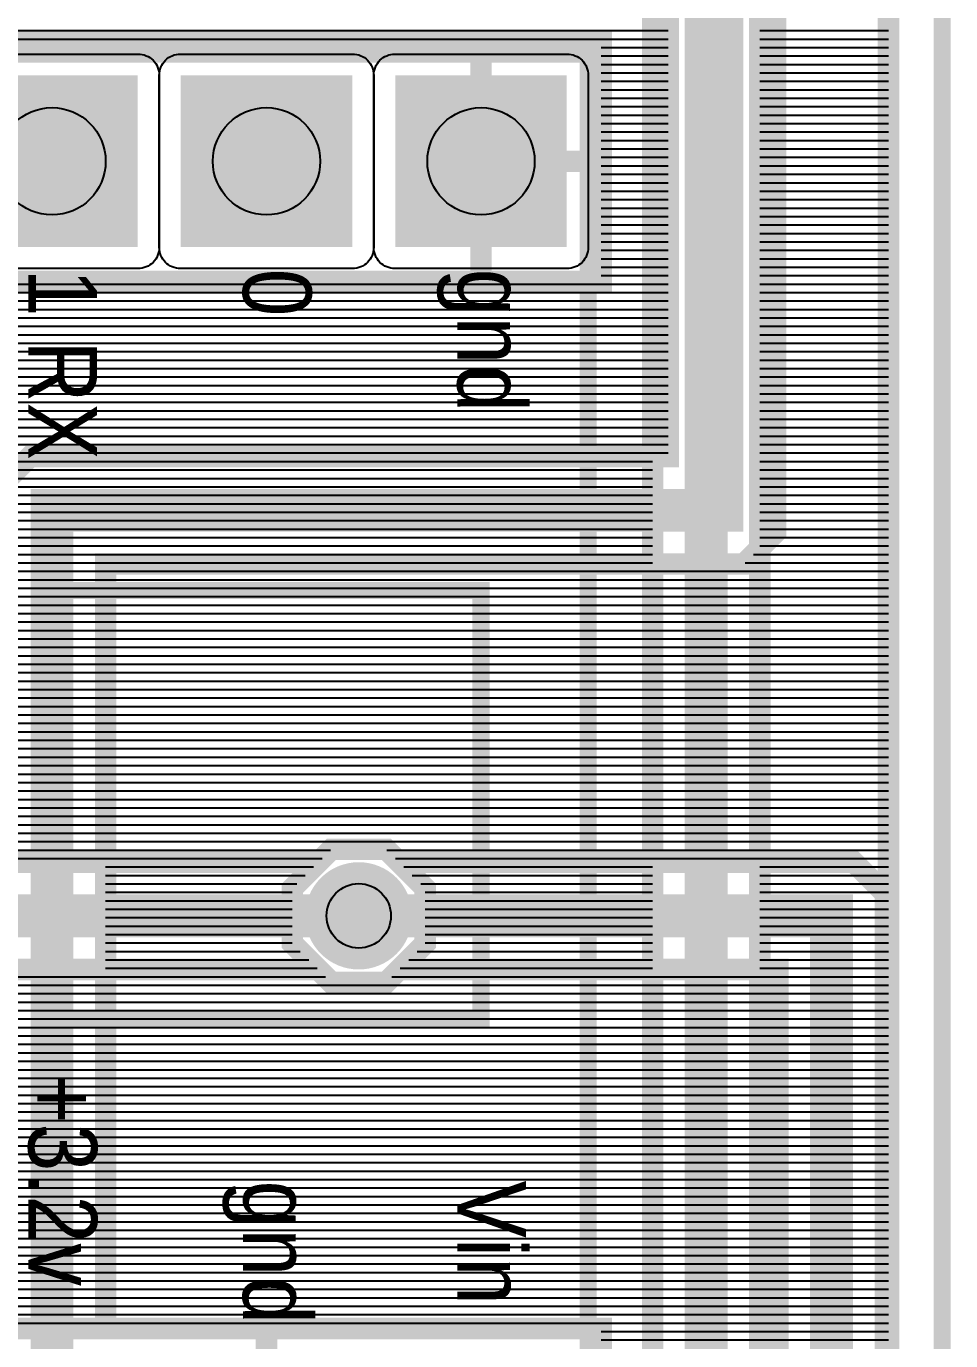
# Model space of a CAD drawing. Header units: inches. Extents: x -1.68 to 1.68, y -1.15 to 1.15.
# Drawn here: x 1.25 to 1.681, y -0.351 to 0.261 of the extents above; entities that cross this region are included whole.
import ezdxf

# ---------------------------------------------------------------- set-up
doc = ezdxf.new("R2010")
doc.units = ezdxf.units.IN
doc.layers.get('0').update_dxf_attribs({"linetype": 'CONTINUOUS'})

# ---------------------------------------------------------------- blocks, each defined once
blk = doc.blocks.new('EPAD')
at = {"const_width": 0.5}
blk.add_lwpolyline([(-0.25, 0, 1), (0.25, 0, 1)], format="xyb", close=True, dxfattribs=at)
blk = doc.blocks.new('RPAD')
blk.add_trace([(-0.5, -0.5), (-0.5, 0.5), (0.5, -0.5), (0.5, 0.5)])

msp = doc.modelspace()

# ---------------------------------------------------------------- linework, layer by layer
for points, const_width in [([(-1.6775, -1.1475), (1.6775, -1.1475), (1.6775, 1.1475), (-1.6775, 1.1475), (-1.6775, -1.1475)], 0.008), ([(-1.6775, -1.1475), (1.6775, -1.1475), (1.6775, 1.1475), (-1.6775, 1.1475), (-1.6775, -1.1475)], 0.008), ([(-1.6775, -1.1475), (1.6775, -1.1475), (1.6775, 1.1475), (-1.6775, 1.1475), (-1.6775, -1.1475)], 0.008), ([(1.4765, 1.085193), (1.4765, 1.009807), (1.529807, 0.9565), (1.605193, 0.9565), (1.6525, 1.003807), (1.6525, -0.968807), (1.610193, -0.9265), (1.534807, -0.9265), (1.4815, -0.979807), (1.4815, -1.055193), (1.534807, -1.1085), (1.610193, -1.1085), (1.6525, -1.066193), (1.6525, -1.1225), (-1.518807, -1.1225)], 0.01), ([(1.4765, 1.085193), (1.4765, 1.009807), (1.529807, 0.9565), (1.605193, 0.9565), (1.6525, 1.003807), (1.6525, -0.968807), (1.610193, -0.9265), (1.534807, -0.9265), (1.4815, -0.979807), (1.4815, -1.055193), (1.534807, -1.1085), (1.610193, -1.1085), (1.6525, -1.066193), (1.6525, -1.1225), (-1.518807, -1.1225)], 0.01), ([(0.1175, -0.147145), (0.2875, -0.317145), (0.2875, -0.345516), (1.2375, -0.345516), (1.237501, 0.046162), (1.252145, 0.060807), (1.549784, 0.060807), (1.549784, 0.676162), (1.2826, 0.676162), (1.2766, 0.670162), (1.250919, 0.670162), (1.23276, 0.688321), (1.23276, 0.714002), (1.250919, 0.732161), (1.2766, 0.732161), (1.2826, 0.726161)], 0.01), ([(1.2625, -0.401516), (1.2625, 0.035807), (1.574783, 0.035807), (1.574783, 0.701161), (1.26376, 0.701161)], 0.02), ([(1.599783, 0.711516), (1.599783, 0.025452), (1.585138, 0.010807), (1.287499, 0.010807), (1.2875, -0.345516), (1.5185, -0.345516), (1.5185, -0.457515)], 0.01), ([(1.0875, 0.569863), (1.0875, 0.254484), (1.5185, 0.254484), (1.5185, 0.142485), (0.9875, 0.142485), (0.9875, 0.041341), (0.9985, 0.030341), (0.9985, 0.004659), (0.980341, -0.0135), (0.954659, -0.0135), (0.9365, 0.004659), (0.9365, 0.030341), (0.9375, 0.031341), (0.9375, 0.142485), (0.8875, 0.142485), (0.8875, -0.134329), (0.8935, -0.140329), (0.8935, -0.16601), (0.875341, -0.184169), (0.849659, -0.184169), (0.8315, -0.16601)], 0.01), ([(0.7875, 0.313444), (0.7875, 0.254484), (1.5185, 0.254484), (1.5185, 0.142485), (1.1875, 0.142485), (1.1875, 0.092381), (1.172855, 0.077737), (0.131842, 0.077737)], 0.01), ([(1.592499, 0.308839), (1.592499, -0.819115), (1.577855, -0.833759), (1.491, -0.833759), (1.491, -0.842259), (1.404, -0.842259), (1.404, -0.77526), (1.491, -0.77526), (1.491, -0.78376), (1.542501, -0.78376), (1.542501, 0.273485)], 0.01), ([(0.8925, 0.298484), (1.5675, 0.298484), (1.5675, -0.80876), (1.4475, -0.80876)], 0.02), ([(1.4625, 0.254484), (1.4625, 0.198484)], 0.01), ([(0.1125, -0.451516), (1.5125, -0.451516), (1.5125, 0.248484), (0.1125, 0.248484), (0.1125, -0.451516)], 0.008), ([(0.1125, -0.451516), (1.5125, -0.451516), (1.5125, 0.248484), (0.1125, 0.248484), (0.1125, -0.451516)], 0.008), ([(0.1125, -0.451516), (1.5125, -0.451516), (1.5125, 0.248484), (0.1125, 0.248484), (0.1125, -0.451516)], 0.008), ([(1.5185, 0.198484), (1.4625, 0.198484)], 0.01), ([(1.4625, 0.142485), (1.4625, 0.198484)], 0.01), ([(1.2625, -0.201516), (1.4625, -0.201516), (1.4625, -0.001516), (1.2625, -0.001516), (1.2625, -0.201516)], 0.008), ([(1.2625, -0.201516), (1.4625, -0.201516), (1.4625, -0.001516), (1.2625, -0.001516), (1.2625, -0.201516)], 0.008), ([(1.2625, -0.201516), (1.4625, -0.201516), (1.4625, -0.001516), (1.2625, -0.001516), (1.2625, -0.201516)], 0.008), ([(1.436492, -0.140329), (1.436492, -0.16601), (1.418333, -0.184169), (1.392652, -0.184169), (1.386652, -0.178169), (0.881341, -0.178169), (0.875341, -0.184169), (0.849659, -0.184169), (0.8315, -0.16601), (0.8315, -0.140329), (0.849659, -0.12217), (0.875341, -0.12217), (0.881341, -0.12817), (1.386652, -0.12817), (1.392652, -0.12217), (1.418333, -0.12217), (1.436492, -0.140329)], 0.01), ([(1.424333, -0.12817), (1.636319, -0.12817), (1.650964, -0.142815), (1.650964, -0.485065), (1.642574, -0.497657), (1.32759, -0.63125), (1.315341, -0.6435), (1.28966, -0.6435), (1.2715, -0.625341), (1.2715, -0.599659), (1.28966, -0.5815), (1.306762, -0.5815), (1.600965, -0.460739), (1.600965, -0.178169), (1.424333, -0.178169), (1.418333, -0.184169), (1.392652, -0.184169), (1.374493, -0.16601), (1.374493, -0.140329), (1.392652, -0.12217), (1.418333, -0.12217), (1.424333, -0.12817)], 0.01), ([(0.8625, -0.153169), (1.405492, -0.153169)], 0.02), ([(1.405492, -0.153169), (1.625965, -0.153169), (1.625965, -0.4775), (1.3025, -0.6125)], 0.02), ([(0.5875, -0.345516), (1.5185, -0.345516), (1.5185, -0.457515)], 0.01), ([(1.2625, -0.345516), (1.2625, -0.401516)], 0.01), ([(1.3625, -0.345516), (1.3625, -0.401516)], 0.01)]:
    msp.add_lwpolyline(points, dxfattribs=dict(const_width=const_width))
for points in [[(0.7875, 0.25939), (1.542501, 0.25939)], [(1.0875, 0.25939), (1.549784, 0.25939)], [(1.592499, 0.25939), (1.6525, 0.25939)], [(1.599783, 0.25939), (1.6525, 0.25939)], [(0.7875, 0.255453), (1.542501, 0.255453)], [(1.0875, 0.255453), (1.549784, 0.255453)], [(1.5185, 0.251516), (1.549784, 0.251516)], [(1.5185, 0.251516), (1.542501, 0.251516)], [(1.592499, 0.255453), (1.6525, 0.255453)], [(1.592499, 0.251516), (1.6525, 0.251516)], [(1.599783, 0.255453), (1.6525, 0.255453)], [(1.599783, 0.251516), (1.6525, 0.251516)], [(1.2225, 0.248484), (1.3025, 0.248484), (1.303539, 0.248434), (1.304544, 0.248285), (1.305511, 0.248043), (1.306435, 0.247713), (1.307312, 0.247298), (1.308136, 0.246803), (1.308904, 0.246234), (1.309609, 0.245594), (1.31025, 0.244887), (1.310819, 0.24412), (1.311313, 0.243296), (1.311728, 0.24242), (1.312059, 0.241496), (1.312301, 0.240529), (1.31245, 0.239524), (1.3125, 0.238484), (1.3125, 0.158484), (1.31245, 0.157445), (1.312301, 0.15644), (1.312059, 0.155473), (1.311728, 0.154549), (1.311313, 0.153672), (1.310819, 0.152848), (1.31025, 0.152081), (1.309609, 0.151375), (1.308904, 0.150735), (1.308136, 0.150165), (1.307312, 0.14967), (1.306435, 0.149256), (1.305511, 0.148925), (1.304544, 0.148683), (1.303539, 0.148535), (1.3025, 0.148484), (1.3025, 0.148484), (1.2225, 0.148484)], [(1.5185, 0.247579), (1.549784, 0.247579)], [(1.5185, 0.247579), (1.542501, 0.247579)], [(1.592499, 0.247579), (1.6525, 0.247579)], [(1.599783, 0.247579), (1.6525, 0.247579)], [(1.5185, 0.243642), (1.549784, 0.243642)], [(1.5185, 0.243642), (1.542501, 0.243642)], [(1.5185, 0.239705), (1.549784, 0.239705)], [(1.5185, 0.239705), (1.542501, 0.239705)], [(1.592499, 0.243642), (1.6525, 0.243642)], [(1.592499, 0.239705), (1.6525, 0.239705)], [(1.599783, 0.243642), (1.6525, 0.243642)], [(1.599783, 0.239705), (1.6525, 0.239705)], [(1.5185, 0.235768), (1.549784, 0.235768)], [(1.5185, 0.235768), (1.542501, 0.235768)], [(1.592499, 0.235768), (1.6525, 0.235768)], [(1.599783, 0.235768), (1.6525, 0.235768)], [(1.5185, 0.231831), (1.549784, 0.231831)], [(1.5185, 0.231831), (1.542501, 0.231831)], [(1.5185, 0.227894), (1.549784, 0.227894)], [(1.5185, 0.227894), (1.542501, 0.227894)], [(1.592499, 0.231831), (1.6525, 0.231831)], [(1.592499, 0.227894), (1.6525, 0.227894)], [(1.599783, 0.231831), (1.6525, 0.231831)], [(1.599783, 0.227894), (1.6525, 0.227894)], [(1.5185, 0.223957), (1.549784, 0.223957)], [(1.5185, 0.223957), (1.542501, 0.223957)], [(1.592499, 0.223957), (1.6525, 0.223957)], [(1.599783, 0.223957), (1.6525, 0.223957)], [(1.5185, 0.22002), (1.549784, 0.22002)], [(1.5185, 0.22002), (1.542501, 0.22002)], [(1.5185, 0.216083), (1.549784, 0.216083)], [(1.5185, 0.216083), (1.542501, 0.216083)], [(1.592499, 0.22002), (1.6525, 0.22002)], [(1.592499, 0.216083), (1.6525, 0.216083)], [(1.599783, 0.22002), (1.6525, 0.22002)], [(1.599783, 0.216083), (1.6525, 0.216083)], [(1.5185, 0.212146), (1.549784, 0.212146)], [(1.5185, 0.212146), (1.542501, 0.212146)], [(1.592499, 0.212146), (1.6525, 0.212146)], [(1.599783, 0.212146), (1.6525, 0.212146)], [(1.5185, 0.208209), (1.549784, 0.208209)], [(1.5185, 0.208209), (1.542501, 0.208209)], [(1.5185, 0.204272), (1.549784, 0.204272)], [(1.5185, 0.204272), (1.542501, 0.204272)], [(1.592499, 0.208209), (1.6525, 0.208209)], [(1.592499, 0.204272), (1.6525, 0.204272)], [(1.599783, 0.208209), (1.6525, 0.208209)], [(1.599783, 0.204272), (1.6525, 0.204272)], [(1.5185, 0.200335), (1.549784, 0.200335)], [(1.5185, 0.200335), (1.542501, 0.200335)], [(1.5185, 0.196398), (1.549784, 0.196398)], [(1.5185, 0.196398), (1.542501, 0.196398)], [(1.592499, 0.200335), (1.6525, 0.200335)], [(1.592499, 0.196398), (1.6525, 0.196398)], [(1.599783, 0.200335), (1.6525, 0.200335)], [(1.599783, 0.196398), (1.6525, 0.196398)], [(1.5185, 0.192461), (1.549784, 0.192461)], [(1.5185, 0.192461), (1.542501, 0.192461)], [(1.592499, 0.192461), (1.6525, 0.192461)], [(1.599783, 0.192461), (1.6525, 0.192461)], [(1.5185, 0.188524), (1.549784, 0.188524)], [(1.5185, 0.188524), (1.542501, 0.188524)], [(1.5185, 0.184587), (1.549784, 0.184587)], [(1.5185, 0.184587), (1.542501, 0.184587)], [(1.592499, 0.188524), (1.6525, 0.188524)], [(1.592499, 0.184587), (1.6525, 0.184587)], [(1.599783, 0.188524), (1.6525, 0.188524)], [(1.599783, 0.184587), (1.6525, 0.184587)], [(1.5185, 0.18065), (1.549784, 0.18065)], [(1.5185, 0.18065), (1.542501, 0.18065)], [(1.592499, 0.18065), (1.6525, 0.18065)], [(1.599783, 0.18065), (1.6525, 0.18065)], [(1.5185, 0.176713), (1.549784, 0.176713)], [(1.5185, 0.176713), (1.542501, 0.176713)], [(1.5185, 0.172776), (1.549784, 0.172776)], [(1.5185, 0.172776), (1.542501, 0.172776)], [(1.592499, 0.176713), (1.6525, 0.176713)], [(1.592499, 0.172776), (1.6525, 0.172776)], [(1.599783, 0.176713), (1.6525, 0.176713)], [(1.599783, 0.172776), (1.6525, 0.172776)], [(1.5185, 0.168839), (1.549784, 0.168839)], [(1.5185, 0.168839), (1.542501, 0.168839)], [(1.592499, 0.168839), (1.6525, 0.168839)], [(1.599783, 0.168839), (1.6525, 0.168839)], [(1.5185, 0.164902), (1.549784, 0.164902)], [(1.5185, 0.164902), (1.542501, 0.164902)], [(1.5185, 0.160965), (1.549784, 0.160965)], [(1.5185, 0.160965), (1.542501, 0.160965)], [(1.592499, 0.164902), (1.6525, 0.164902)], [(1.592499, 0.160965), (1.6525, 0.160965)], [(1.599783, 0.164902), (1.6525, 0.164902)], [(1.599783, 0.160965), (1.6525, 0.160965)], [(1.5185, 0.157028), (1.549784, 0.157028)], [(1.5185, 0.157028), (1.542501, 0.157028)], [(1.592499, 0.157028), (1.6525, 0.157028)], [(1.599783, 0.157028), (1.6525, 0.157028)], [(1.5185, 0.153091), (1.549784, 0.153091)], [(1.5185, 0.153091), (1.542501, 0.153091)], [(1.5185, 0.149154), (1.549784, 0.149154)], [(1.5185, 0.149154), (1.542501, 0.149154)], [(1.592499, 0.153091), (1.6525, 0.153091)], [(1.592499, 0.149154), (1.6525, 0.149154)], [(1.599783, 0.153091), (1.6525, 0.153091)], [(1.599783, 0.149154), (1.6525, 0.149154)], [(0.9875, 0.14128), (1.549784, 0.14128)], [(1.1875, 0.14128), (1.542501, 0.14128)], [(1.5185, 0.145217), (1.549784, 0.145217)], [(1.5185, 0.145217), (1.542501, 0.145217)], [(1.592499, 0.145217), (1.6525, 0.145217)], [(1.592499, 0.14128), (1.6525, 0.14128)], [(1.599783, 0.145217), (1.6525, 0.145217)], [(1.599783, 0.14128), (1.6525, 0.14128)], [(0.9875, 0.137343), (1.549784, 0.137343)], [(1.1875, 0.137343), (1.542501, 0.137343)], [(1.592499, 0.137343), (1.6525, 0.137343)], [(1.599783, 0.137343), (1.6525, 0.137343)], [(0.9875, 0.133406), (1.549784, 0.133406)], [(0.9875, 0.129469), (1.549784, 0.129469)], [(1.1875, 0.133406), (1.542501, 0.133406)], [(1.1875, 0.129469), (1.542501, 0.129469)], [(1.592499, 0.133406), (1.6525, 0.133406)], [(1.592499, 0.129469), (1.6525, 0.129469)], [(1.599783, 0.133406), (1.6525, 0.133406)], [(1.599783, 0.129469), (1.6525, 0.129469)], [(0.9875, 0.125531), (1.549784, 0.125531)], [(1.1875, 0.125531), (1.542501, 0.125531)], [(1.592499, 0.125531), (1.6525, 0.125531)], [(1.599783, 0.125531), (1.6525, 0.125531)], [(0.9875, 0.121594), (1.549784, 0.121594)], [(0.9875, 0.117657), (1.549784, 0.117657)], [(1.1875, 0.121594), (1.542501, 0.121594)], [(1.1875, 0.117657), (1.542501, 0.117657)], [(1.592499, 0.121594), (1.6525, 0.121594)], [(1.592499, 0.117657), (1.6525, 0.117657)], [(1.599783, 0.121594), (1.6525, 0.121594)], [(1.599783, 0.117657), (1.6525, 0.117657)], [(0.9875, 0.11372), (1.549784, 0.11372)], [(1.1875, 0.11372), (1.542501, 0.11372)], [(1.592499, 0.11372), (1.6525, 0.11372)], [(1.599783, 0.11372), (1.6525, 0.11372)], [(0.9875, 0.109783), (1.549784, 0.109783)], [(0.9875, 0.105846), (1.549784, 0.105846)], [(1.1875, 0.109783), (1.542501, 0.109783)], [(1.1875, 0.105846), (1.542501, 0.105846)], [(1.592499, 0.109783), (1.6525, 0.109783)], [(1.592499, 0.105846), (1.6525, 0.105846)], [(1.599783, 0.109783), (1.6525, 0.109783)], [(1.599783, 0.105846), (1.6525, 0.105846)], [(0.9875, 0.101909), (1.549784, 0.101909)], [(1.1875, 0.101909), (1.542501, 0.101909)], [(1.592499, 0.101909), (1.6525, 0.101909)], [(1.599783, 0.101909), (1.6525, 0.101909)], [(0.9875, 0.097972), (1.549784, 0.097972)], [(0.9875, 0.094035), (1.549784, 0.094035)], [(1.1875, 0.097972), (1.542501, 0.097972)], [(1.1875, 0.094035), (1.542501, 0.094035)], [(1.592499, 0.097972), (1.6525, 0.097972)], [(1.592499, 0.094035), (1.6525, 0.094035)], [(1.599783, 0.097972), (1.6525, 0.097972)], [(1.599783, 0.094035), (1.6525, 0.094035)], [(0.9875, 0.090098), (1.549784, 0.090098)], [(0.9875, 0.086161), (1.549784, 0.086161)], [(1.18128, 0.086161), (1.542501, 0.086161)], [(1.185217, 0.090098), (1.542501, 0.090098)], [(1.592499, 0.090098), (1.6525, 0.090098)], [(1.592499, 0.086161), (1.6525, 0.086161)], [(1.599783, 0.090098), (1.6525, 0.090098)], [(1.599783, 0.086161), (1.6525, 0.086161)], [(0.9875, 0.082224), (1.549784, 0.082224)], [(1.177343, 0.082224), (1.542501, 0.082224)], [(1.592499, 0.082224), (1.6525, 0.082224)], [(1.599783, 0.082224), (1.6525, 0.082224)], [(-0.069526, 0.07435), (1.542501, 0.07435)], [(0.9875, 0.078287), (1.549784, 0.078287)], [(0.9875, 0.07435), (1.549784, 0.07435)], [(1.173406, 0.078287), (1.542501, 0.078287)], [(1.592499, 0.078287), (1.6525, 0.078287)], [(1.592499, 0.07435), (1.6525, 0.07435)], [(1.599783, 0.078287), (1.6525, 0.078287)], [(1.599783, 0.07435), (1.6525, 0.07435)], [(-0.067445, 0.070413), (1.542501, 0.070413)], [(0.9875, 0.070413), (1.549784, 0.070413)], [(1.592499, 0.070413), (1.6525, 0.070413)], [(1.599783, 0.070413), (1.6525, 0.070413)], [(-0.067445, 0.066476), (1.542501, 0.066476)], [(-0.067445, 0.062539), (1.542501, 0.062539)], [(0.9875, 0.066476), (1.549784, 0.066476)], [(0.9875, 0.062539), (1.549784, 0.062539)], [(1.592499, 0.066476), (1.6525, 0.066476)], [(1.592499, 0.062539), (1.6525, 0.062539)], [(1.599783, 0.066476), (1.6525, 0.066476)], [(1.599783, 0.062539), (1.6525, 0.062539)], [(-0.067445, 0.058602), (1.542501, 0.058602)], [(1.592499, 0.058602), (1.6525, 0.058602)], [(1.599783, 0.058602), (1.6525, 0.058602)], [(-0.067445, 0.054665), (1.542501, 0.054665)], [(-0.067445, 0.050728), (1.542501, 0.050728)], [(1.592499, 0.054665), (1.6525, 0.054665)], [(1.592499, 0.050728), (1.6525, 0.050728)], [(1.599783, 0.054665), (1.6525, 0.054665)], [(1.599783, 0.050728), (1.6525, 0.050728)], [(0.982049, 0.046791), (1.542501, 0.046791)], [(1.592499, 0.046791), (1.6525, 0.046791)], [(1.599783, 0.046791), (1.6525, 0.046791)], [(0.985986, 0.042854), (1.542501, 0.042854)], [(0.989923, 0.038917), (1.542501, 0.038917)], [(1.592499, 0.042854), (1.6525, 0.042854)], [(1.592499, 0.038917), (1.6525, 0.038917)], [(1.599783, 0.042854), (1.6525, 0.042854)], [(1.599783, 0.038917), (1.6525, 0.038917)], [(0.99386, 0.03498), (1.542501, 0.03498)], [(0.997797, 0.031043), (1.542501, 0.031043)], [(1.592499, 0.03498), (1.6525, 0.03498)], [(1.592499, 0.031043), (1.6525, 0.031043)], [(1.599783, 0.03498), (1.6525, 0.03498)], [(1.599783, 0.031043), (1.6525, 0.031043)], [(0.9985, 0.027106), (1.542501, 0.027106)], [(1.592499, 0.027106), (1.6525, 0.027106)], [(1.599783, 0.027106), (1.6525, 0.027106)], [(0.9985, 0.023169), (1.542501, 0.023169)], [(0.9985, 0.019232), (1.542501, 0.019232)], [(1.592499, 0.023169), (1.6525, 0.023169)], [(1.592499, 0.019232), (1.6525, 0.019232)], [(1.593563, 0.019232), (1.6525, 0.019232)], [(1.5975, 0.023169), (1.6525, 0.023169)], [(0.9985, 0.015295), (1.542501, 0.015295)], [(1.589626, 0.015295), (1.6525, 0.015295)], [(1.592499, 0.015295), (1.6525, 0.015295)], [(0.9985, 0.011358), (1.542501, 0.011358)], [(0.9985, 0.007421), (1.542501, 0.007421)], [(1.287499, 0.007421), (1.6525, 0.007421)], [(1.585689, 0.011358), (1.6525, 0.011358)], [(1.592499, 0.011358), (1.6525, 0.011358)], [(1.592499, 0.007421), (1.6525, 0.007421)], [(0.997324, 0.003484), (1.542501, 0.003484)], [(1.287499, 0.003484), (1.6525, 0.003484)], [(1.592499, 0.003484), (1.6525, 0.003484)], [(0.98945, -0.00439), (1.542501, -0.00439)], [(0.993387, -0.000453), (1.542501, -0.000453)], [(1.287499, -0.000453), (1.6525, -0.000453)], [(1.287499, -0.00439), (1.6525, -0.00439)], [(1.592499, -0.000453), (1.6525, -0.000453)], [(1.592499, -0.00439), (1.6525, -0.00439)], [(0.985513, -0.008327), (1.542501, -0.008327)], [(1.287499, -0.008327), (1.6525, -0.008327)], [(1.592499, -0.008327), (1.6525, -0.008327)], [(0.969154, -0.016201), (1.542501, -0.016201)], [(0.981576, -0.012264), (1.542501, -0.012264)], [(1.287499, -0.012264), (1.6525, -0.012264)], [(1.287499, -0.016201), (1.6525, -0.016201)], [(1.592499, -0.012264), (1.6525, -0.012264)], [(1.592499, -0.016201), (1.6525, -0.016201)], [(0.96128, -0.024075), (1.542501, -0.024075)], [(0.965217, -0.020138), (1.542501, -0.020138)], [(1.287499, -0.020138), (1.6525, -0.020138)], [(1.287499, -0.024075), (1.6525, -0.024075)], [(1.592499, -0.020138), (1.6525, -0.020138)], [(1.592499, -0.024075), (1.6525, -0.024075)], [(0.957343, -0.028012), (1.542501, -0.028012)], [(1.287499, -0.028012), (1.6525, -0.028012)], [(1.592499, -0.028012), (1.6525, -0.028012)], [(0.949468, -0.035886), (1.542501, -0.035886)], [(0.953405, -0.031949), (1.542501, -0.031949)], [(1.287499, -0.031949), (1.6525, -0.031949)], [(1.287499, -0.035886), (1.6525, -0.035886)], [(1.592499, -0.031949), (1.6525, -0.031949)], [(1.592499, -0.035886), (1.6525, -0.035886)], [(0.945531, -0.039823), (1.542501, -0.039823)], [(1.287499, -0.039823), (1.6525, -0.039823)], [(1.592499, -0.039823), (1.6525, -0.039823)], [(0.937657, -0.047697), (1.542501, -0.047697)], [(0.941594, -0.04376), (1.542501, -0.04376)], [(1.287499, -0.04376), (1.6525, -0.04376)], [(1.287499, -0.047697), (1.6525, -0.047697)], [(1.592499, -0.04376), (1.6525, -0.04376)], [(1.592499, -0.047697), (1.6525, -0.047697)], [(0.93372, -0.051634), (1.542501, -0.051634)], [(1.287499, -0.051634), (1.6525, -0.051634)], [(1.592499, -0.051634), (1.6525, -0.051634)], [(0.388348, -0.059508), (1.542501, -0.059508)], [(0.929783, -0.055571), (1.542501, -0.055571)], [(1.287499, -0.055571), (1.6525, -0.055571)], [(1.287499, -0.059508), (1.6525, -0.059508)], [(1.592499, -0.055571), (1.6525, -0.055571)], [(1.592499, -0.059508), (1.6525, -0.059508)], [(0.392285, -0.063445), (1.542501, -0.063445)], [(0.396222, -0.067382), (1.542501, -0.067382)], [(1.287499, -0.063445), (1.6525, -0.063445)], [(1.287499, -0.067382), (1.6525, -0.067382)], [(1.592499, -0.063445), (1.6525, -0.063445)], [(1.592499, -0.067382), (1.6525, -0.067382)], [(0.3985, -0.071319), (1.542501, -0.071319)], [(1.287499, -0.071319), (1.6525, -0.071319)], [(1.592499, -0.071319), (1.6525, -0.071319)], [(0.3985, -0.075256), (1.542501, -0.075256)], [(0.3985, -0.079193), (1.542501, -0.079193)], [(1.287499, -0.075256), (1.6525, -0.075256)], [(1.287499, -0.079193), (1.6525, -0.079193)], [(1.592499, -0.075256), (1.6525, -0.075256)], [(1.592499, -0.079193), (1.6525, -0.079193)], [(0.3985, -0.08313), (1.542501, -0.08313)], [(1.287499, -0.08313), (1.6525, -0.08313)], [(1.592499, -0.08313), (1.6525, -0.08313)], [(0.3985, -0.087067), (1.542501, -0.087067)], [(0.3985, -0.091004), (1.542501, -0.091004)], [(1.287499, -0.087067), (1.6525, -0.087067)], [(1.287499, -0.091004), (1.6525, -0.091004)], [(1.592499, -0.087067), (1.6525, -0.087067)], [(1.592499, -0.091004), (1.6525, -0.091004)], [(0.3985, -0.094941), (1.542501, -0.094941)], [(1.287499, -0.094941), (1.6525, -0.094941)], [(1.592499, -0.094941), (1.6525, -0.094941)], [(0.391025, -0.102815), (1.542501, -0.102815)], [(0.394962, -0.098878), (1.542501, -0.098878)], [(1.287499, -0.098878), (1.6525, -0.098878)], [(1.287499, -0.102815), (1.6525, -0.102815)], [(1.592499, -0.098878), (1.6525, -0.098878)], [(1.592499, -0.102815), (1.6525, -0.102815)], [(0.387088, -0.106752), (1.542501, -0.106752)], [(1.287499, -0.106752), (1.6525, -0.106752)], [(1.592499, -0.106752), (1.6525, -0.106752)], [(-1.304075, -0.114626), (1.542501, -0.114626)], [(0.383151, -0.110689), (1.542501, -0.110689)], [(1.287499, -0.110689), (1.6525, -0.110689)], [(1.287499, -0.114626), (1.6525, -0.114626)], [(1.592499, -0.110689), (1.6525, -0.110689)], [(1.592499, -0.114626), (1.6525, -0.114626)], [(0.275671, -0.118563), (1.542501, -0.118563)], [(0.875671, -0.1225), (1.392321, -0.1225)], [(1.287499, -0.118563), (1.6525, -0.118563)], [(1.287499, -0.1225), (1.392321, -0.1225)], [(1.418663, -0.1225), (1.6525, -0.1225)], [(1.418663, -0.1225), (1.542501, -0.1225)], [(1.592499, -0.118563), (1.6525, -0.118563)], [(1.592499, -0.1225), (1.6525, -0.1225)], [(0.879608, -0.126437), (1.388384, -0.126437)], [(1.287499, -0.126437), (1.388384, -0.126437)], [(1.4226, -0.126437), (1.6525, -0.126437)], [(1.4226, -0.126437), (1.542501, -0.126437)], [(1.592499, -0.126437), (1.6525, -0.126437)], [(1.287499, -0.130374), (1.384447, -0.130374)], [(1.287499, -0.134311), (1.38051, -0.134311)], [(1.426537, -0.130374), (1.542501, -0.130374)], [(1.430474, -0.134311), (1.542501, -0.134311)], [(1.592499, -0.130374), (1.6525, -0.130374)], [(1.592499, -0.134311), (1.6525, -0.134311)], [(1.638524, -0.130374), (1.6525, -0.130374)], [(1.642461, -0.134311), (1.6525, -0.134311)], [(1.287499, -0.138248), (1.376573, -0.138248)], [(1.434411, -0.138248), (1.542501, -0.138248)], [(1.592499, -0.138248), (1.6525, -0.138248)], [(1.646398, -0.138248), (1.6525, -0.138248)], [(1.287499, -0.142185), (1.374493, -0.142185)], [(1.287499, -0.146122), (1.374493, -0.146122)], [(1.436492, -0.142185), (1.542501, -0.142185)], [(1.436492, -0.146122), (1.542501, -0.146122)], [(1.592499, -0.142185), (1.6525, -0.142185)], [(1.592499, -0.146122), (1.6525, -0.146122)], [(1.650335, -0.142185), (1.6525, -0.142185)], [(1.650964, -0.146122), (1.6525, -0.146122)], [(1.287499, -0.150059), (1.374493, -0.150059)], [(1.436492, -0.150059), (1.542501, -0.150059)], [(1.592499, -0.150059), (1.6525, -0.150059)], [(1.650964, -0.150059), (1.6525, -0.150059)], [(1.287499, -0.153996), (1.374493, -0.153996)], [(1.287499, -0.157933), (1.374493, -0.157933)], [(1.436492, -0.153996), (1.542501, -0.153996)], [(1.436492, -0.157933), (1.542501, -0.157933)], [(1.592499, -0.153996), (1.6525, -0.153996)], [(1.592499, -0.157933), (1.6525, -0.157933)], [(1.650964, -0.153996), (1.6525, -0.153996)], [(1.650964, -0.157933), (1.6525, -0.157933)], [(1.287499, -0.16187), (1.374493, -0.16187)], [(1.436492, -0.16187), (1.542501, -0.16187)], [(1.592499, -0.16187), (1.6525, -0.16187)], [(1.650964, -0.16187), (1.6525, -0.16187)], [(1.287499, -0.165807), (1.374493, -0.165807)], [(1.287499, -0.169744), (1.378227, -0.169744)], [(1.432757, -0.169744), (1.542501, -0.169744)], [(1.436492, -0.165807), (1.542501, -0.165807)], [(1.592499, -0.165807), (1.6525, -0.165807)], [(1.592499, -0.169744), (1.6525, -0.169744)], [(1.650964, -0.165807), (1.6525, -0.165807)], [(1.650964, -0.169744), (1.6525, -0.169744)], [(1.287499, -0.173681), (1.382164, -0.173681)], [(1.287499, -0.177618), (1.386101, -0.177618)], [(1.424883, -0.177618), (1.542501, -0.177618)], [(1.42882, -0.173681), (1.542501, -0.173681)], [(1.592499, -0.173681), (1.6525, -0.173681)], [(1.592499, -0.177618), (1.6525, -0.177618)], [(1.650964, -0.173681), (1.6525, -0.173681)], [(1.650964, -0.177618), (1.6525, -0.177618)], [(0.877954, -0.181555), (1.390038, -0.181555)], [(1.287499, -0.181555), (1.390038, -0.181555)], [(1.420946, -0.181555), (1.600965, -0.181555)], [(1.420946, -0.181555), (1.542501, -0.181555)], [(1.592499, -0.181555), (1.6525, -0.181555)], [(1.650964, -0.181555), (1.6525, -0.181555)], [(0.582933, -0.185492), (1.542501, -0.185492)], [(0.58687, -0.189429), (1.542501, -0.189429)], [(1.287499, -0.185492), (1.600965, -0.185492)], [(1.287499, -0.189429), (1.600965, -0.189429)], [(1.592499, -0.185492), (1.6525, -0.185492)], [(1.592499, -0.189429), (1.6525, -0.189429)], [(1.650964, -0.185492), (1.6525, -0.185492)], [(1.650964, -0.189429), (1.6525, -0.189429)], [(0.587499, -0.193366), (1.542501, -0.193366)], [(1.287499, -0.193366), (1.600965, -0.193366)], [(1.592499, -0.193366), (1.6525, -0.193366)], [(1.650964, -0.193366), (1.6525, -0.193366)], [(0.587499, -0.197303), (1.542501, -0.197303)], [(0.587499, -0.20124), (1.542501, -0.20124)], [(1.287499, -0.197303), (1.600965, -0.197303)], [(1.287499, -0.20124), (1.600965, -0.20124)], [(1.592499, -0.197303), (1.6525, -0.197303)], [(1.592499, -0.20124), (1.6525, -0.20124)], [(1.650964, -0.197303), (1.6525, -0.197303)], [(1.650964, -0.20124), (1.6525, -0.20124)], [(0.587499, -0.205177), (1.542501, -0.205177)], [(1.287499, -0.205177), (1.600965, -0.205177)], [(1.592499, -0.205177), (1.6525, -0.205177)], [(1.650964, -0.205177), (1.6525, -0.205177)], [(0.587499, -0.209114), (1.542501, -0.209114)], [(0.587499, -0.213051), (1.542501, -0.213051)], [(1.287499, -0.209114), (1.600965, -0.209114)], [(1.287499, -0.213051), (1.600965, -0.213051)], [(1.592499, -0.209114), (1.6525, -0.209114)], [(1.592499, -0.213051), (1.6525, -0.213051)], [(1.650964, -0.209114), (1.6525, -0.209114)], [(1.650964, -0.213051), (1.6525, -0.213051)], [(0.587499, -0.216988), (1.542501, -0.216988)], [(1.287499, -0.216988), (1.600965, -0.216988)], [(1.592499, -0.216988), (1.6525, -0.216988)], [(1.650964, -0.216988), (1.6525, -0.216988)], [(0.587499, -0.220925), (1.542501, -0.220925)], [(0.587499, -0.224862), (1.542501, -0.224862)], [(1.287499, -0.220925), (1.600965, -0.220925)], [(1.287499, -0.224862), (1.600965, -0.224862)], [(1.592499, -0.220925), (1.6525, -0.220925)], [(1.592499, -0.224862), (1.6525, -0.224862)], [(1.650964, -0.220925), (1.6525, -0.220925)], [(1.650964, -0.224862), (1.6525, -0.224862)], [(0.587499, -0.228799), (1.542501, -0.228799)], [(0.587499, -0.232736), (1.542501, -0.232736)], [(1.287499, -0.228799), (1.600965, -0.228799)], [(1.287499, -0.232736), (1.600965, -0.232736)], [(1.592499, -0.228799), (1.6525, -0.228799)], [(1.592499, -0.232736), (1.6525, -0.232736)], [(1.650964, -0.228799), (1.6525, -0.228799)], [(1.650964, -0.232736), (1.6525, -0.232736)], [(0.587499, -0.236673), (1.542501, -0.236673)], [(1.287499, -0.236673), (1.600965, -0.236673)], [(1.592499, -0.236673), (1.6525, -0.236673)], [(1.650964, -0.236673), (1.6525, -0.236673)], [(0.587499, -0.24061), (1.542501, -0.24061)], [(0.587499, -0.244547), (1.542501, -0.244547)], [(1.287499, -0.24061), (1.600965, -0.24061)], [(1.287499, -0.244547), (1.600965, -0.244547)], [(1.592499, -0.24061), (1.6525, -0.24061)], [(1.592499, -0.244547), (1.6525, -0.244547)], [(1.650964, -0.24061), (1.6525, -0.24061)], [(1.650964, -0.244547), (1.6525, -0.244547)], [(0.587499, -0.248484), (1.542501, -0.248484)], [(1.287499, -0.248484), (1.600965, -0.248484)], [(1.592499, -0.248484), (1.6525, -0.248484)], [(1.650964, -0.248484), (1.6525, -0.248484)], [(0.587499, -0.252421), (1.542501, -0.252421)], [(0.587499, -0.256358), (1.542501, -0.256358)], [(1.287499, -0.252421), (1.600965, -0.252421)], [(1.287499, -0.256358), (1.600965, -0.256358)], [(1.592499, -0.252421), (1.6525, -0.252421)], [(1.592499, -0.256358), (1.6525, -0.256358)], [(1.650964, -0.252421), (1.6525, -0.252421)], [(1.650964, -0.256358), (1.6525, -0.256358)], [(0.587499, -0.260295), (1.542501, -0.260295)], [(1.287499, -0.260295), (1.600965, -0.260295)], [(1.592499, -0.260295), (1.6525, -0.260295)], [(1.650964, -0.260295), (1.6525, -0.260295)], [(0.587499, -0.264232), (1.542501, -0.264232)], [(0.587499, -0.268169), (1.542501, -0.268169)], [(1.287499, -0.264232), (1.600965, -0.264232)], [(1.287499, -0.268169), (1.600965, -0.268169)], [(1.592499, -0.264232), (1.6525, -0.264232)], [(1.592499, -0.268169), (1.6525, -0.268169)], [(1.650964, -0.264232), (1.6525, -0.264232)], [(1.650964, -0.268169), (1.6525, -0.268169)], [(0.587499, -0.272106), (1.542501, -0.272106)], [(1.287499, -0.272106), (1.600965, -0.272106)], [(1.592499, -0.272106), (1.6525, -0.272106)], [(1.650964, -0.272106), (1.6525, -0.272106)], [(0.587499, -0.276043), (1.542501, -0.276043)], [(0.587499, -0.27998), (1.542501, -0.27998)], [(1.287499, -0.276043), (1.600965, -0.276043)], [(1.287499, -0.27998), (1.600965, -0.27998)], [(1.592499, -0.276043), (1.6525, -0.276043)], [(1.592499, -0.27998), (1.6525, -0.27998)], [(1.650964, -0.276043), (1.6525, -0.276043)], [(1.650964, -0.27998), (1.6525, -0.27998)], [(0.587499, -0.283917), (1.542501, -0.283917)], [(0.587499, -0.287854), (1.542501, -0.287854)], [(1.287499, -0.283917), (1.600965, -0.283917)], [(1.287499, -0.287854), (1.600965, -0.287854)], [(1.592499, -0.283917), (1.6525, -0.283917)], [(1.592499, -0.287854), (1.6525, -0.287854)], [(1.650964, -0.283917), (1.6525, -0.283917)], [(1.650964, -0.287854), (1.6525, -0.287854)], [(0.587499, -0.291791), (1.542501, -0.291791)], [(1.287499, -0.291791), (1.600965, -0.291791)], [(1.592499, -0.291791), (1.6525, -0.291791)], [(1.650964, -0.291791), (1.6525, -0.291791)], [(0.587499, -0.295728), (1.542501, -0.295728)], [(0.587499, -0.299665), (1.542501, -0.299665)], [(1.287499, -0.295728), (1.600965, -0.295728)], [(1.287499, -0.299665), (1.600965, -0.299665)], [(1.592499, -0.295728), (1.6525, -0.295728)], [(1.592499, -0.299665), (1.6525, -0.299665)], [(1.650964, -0.295728), (1.6525, -0.295728)], [(1.650964, -0.299665), (1.6525, -0.299665)], [(0.587499, -0.303602), (1.542501, -0.303602)], [(1.287499, -0.303602), (1.600965, -0.303602)], [(1.592499, -0.303602), (1.6525, -0.303602)], [(1.650964, -0.303602), (1.6525, -0.303602)], [(0.587499, -0.307539), (1.542501, -0.307539)], [(0.587499, -0.311476), (1.542501, -0.311476)], [(1.287499, -0.307539), (1.600965, -0.307539)], [(1.287499, -0.311476), (1.600965, -0.311476)], [(1.592499, -0.307539), (1.6525, -0.307539)], [(1.592499, -0.311476), (1.6525, -0.311476)], [(1.650964, -0.307539), (1.6525, -0.307539)], [(1.650964, -0.311476), (1.6525, -0.311476)], [(0.587499, -0.315413), (1.542501, -0.315413)], [(1.287499, -0.315413), (1.600965, -0.315413)], [(1.592499, -0.315413), (1.6525, -0.315413)], [(1.650964, -0.315413), (1.6525, -0.315413)], [(0.587499, -0.31935), (1.542501, -0.31935)], [(0.587499, -0.323287), (1.542501, -0.323287)], [(1.287499, -0.31935), (1.600965, -0.31935)], [(1.287499, -0.323287), (1.600965, -0.323287)], [(1.592499, -0.31935), (1.6525, -0.31935)], [(1.592499, -0.323287), (1.6525, -0.323287)], [(1.650964, -0.31935), (1.6525, -0.31935)], [(1.650964, -0.323287), (1.6525, -0.323287)], [(0.587499, -0.327224), (1.542501, -0.327224)], [(1.287499, -0.327224), (1.600965, -0.327224)], [(1.592499, -0.327224), (1.6525, -0.327224)], [(1.650964, -0.327224), (1.6525, -0.327224)], [(0.587499, -0.331161), (1.542501, -0.331161)], [(0.587499, -0.335098), (1.542501, -0.335098)], [(1.287499, -0.331161), (1.600965, -0.331161)], [(1.287499, -0.335098), (1.600965, -0.335098)], [(1.592499, -0.331161), (1.6525, -0.331161)], [(1.592499, -0.335098), (1.6525, -0.335098)], [(1.650964, -0.331161), (1.6525, -0.331161)], [(1.650964, -0.335098), (1.6525, -0.335098)], [(0.587499, -0.339035), (1.542501, -0.339035)], [(0.587499, -0.342972), (1.542501, -0.342972)], [(1.287499, -0.339035), (1.600965, -0.339035)], [(1.287499, -0.342972), (1.600965, -0.342972)], [(1.592499, -0.339035), (1.6525, -0.339035)], [(1.592499, -0.342972), (1.6525, -0.342972)], [(1.650964, -0.339035), (1.6525, -0.339035)], [(1.650964, -0.342972), (1.6525, -0.342972)], [(1.5185, -0.346909), (1.600965, -0.346909)], [(1.5185, -0.346909), (1.542501, -0.346909)], [(1.592499, -0.346909), (1.6525, -0.346909)], [(1.650964, -0.346909), (1.6525, -0.346909)], [(1.5185, -0.350846), (1.600965, -0.350846)], [(1.5185, -0.350846), (1.542501, -0.350846)], [(1.592499, -0.350846), (1.6525, -0.350846)], [(1.650964, -0.350846), (1.6525, -0.350846)]]:
    msp.add_lwpolyline(points)
for points in [[(1.4025, 0.148484), (1.3225, 0.148484), (1.321461, 0.148535), (1.320456, 0.148683), (1.319489, 0.148925), (1.318565, 0.149256), (1.317688, 0.14967), (1.316864, 0.150165), (1.316096, 0.150735), (1.315391, 0.151375), (1.31475, 0.152081), (1.314181, 0.152848), (1.313687, 0.153672), (1.313272, 0.154549), (1.312941, 0.155473), (1.312699, 0.15644), (1.31255, 0.157445), (1.3125, 0.158484), (1.3125, 0.238484), (1.31255, 0.239524), (1.312699, 0.240529), (1.312941, 0.241496), (1.313272, 0.24242), (1.313687, 0.243296), (1.314181, 0.24412), (1.31475, 0.244887), (1.315391, 0.245594), (1.316096, 0.246234), (1.316864, 0.246803), (1.317688, 0.247298), (1.318565, 0.247713), (1.319489, 0.248043), (1.320456, 0.248285), (1.321461, 0.248434), (1.3225, 0.248484), (1.4025, 0.248484), (1.403539, 0.248434), (1.404544, 0.248285), (1.405511, 0.248043), (1.406435, 0.247713), (1.407312, 0.247298), (1.408136, 0.246803), (1.408904, 0.246234), (1.409609, 0.245594), (1.41025, 0.244887), (1.410819, 0.24412), (1.411313, 0.243296), (1.411728, 0.24242), (1.412059, 0.241496), (1.412301, 0.240529), (1.41245, 0.239524), (1.4125, 0.238484), (1.4125, 0.158484), (1.41245, 0.157445), (1.412301, 0.15644), (1.412059, 0.155473), (1.411728, 0.154549), (1.411313, 0.153672), (1.410819, 0.152848), (1.41025, 0.152081), (1.409609, 0.151375), (1.408904, 0.150735), (1.408136, 0.150165), (1.407312, 0.14967), (1.406435, 0.149256), (1.405511, 0.148925), (1.404544, 0.148683), (1.403539, 0.148535), (1.4025, 0.148484)], [(1.5025, 0.148484), (1.4225, 0.148484), (1.421461, 0.148535), (1.420455, 0.148683), (1.419489, 0.148925), (1.418565, 0.149256), (1.417688, 0.14967), (1.416864, 0.150165), (1.416096, 0.150735), (1.415391, 0.151375), (1.41475, 0.152081), (1.414181, 0.152848), (1.413687, 0.153672), (1.413272, 0.154549), (1.412941, 0.155473), (1.412699, 0.15644), (1.41255, 0.157445), (1.4125, 0.158484), (1.4125, 0.238484), (1.41255, 0.239524), (1.412699, 0.240529), (1.412941, 0.241496), (1.413272, 0.24242), (1.413687, 0.243296), (1.414181, 0.24412), (1.41475, 0.244887), (1.415391, 0.245594), (1.416096, 0.246234), (1.416864, 0.246803), (1.417688, 0.247298), (1.418565, 0.247713), (1.419489, 0.248043), (1.420455, 0.248285), (1.421461, 0.248434), (1.4225, 0.248484), (1.5025, 0.248484), (1.503539, 0.248434), (1.504544, 0.248285), (1.505511, 0.248043), (1.506435, 0.247713), (1.507312, 0.247298), (1.508136, 0.246803), (1.508904, 0.246234), (1.509609, 0.245594), (1.51025, 0.244887), (1.510819, 0.24412), (1.511313, 0.243296), (1.511728, 0.24242), (1.512059, 0.241496), (1.512301, 0.240529), (1.51245, 0.239524), (1.5125, 0.238484), (1.5125, 0.158484), (1.51245, 0.157445), (1.512301, 0.15644), (1.512059, 0.155473), (1.511728, 0.154549), (1.511313, 0.153672), (1.510819, 0.152848), (1.51025, 0.152081), (1.509609, 0.151375), (1.508904, 0.150735), (1.508136, 0.150165), (1.507312, 0.14967), (1.506435, 0.149256), (1.505511, 0.148925), (1.504544, 0.148683), (1.503539, 0.148535), (1.5025, 0.148484)]]:
    msp.add_lwpolyline(points, close=True)
for centre, radius in [((1.2625, 0.198484), 0.025), ((1.3625, 0.198484), 0.025), ((1.4625, 0.198484), 0.025), ((1.405492, -0.153169), 0.015)]:
    msp.add_circle(centre, radius)

# ---------------------------------------------------------------- block references
at = {"xscale": 0.08, "yscale": 0.08, "rotation": 180}
for p in [(1.2625, 0.198484), (1.3625, 0.198484), (1.4625, 0.198484)]:
    msp.add_blockref('RPAD', p, dxfattribs=at)
for xscale, yscale in [(0.05, 0.05), (0.03, 0.03)]:
    msp.add_blockref('EPAD', (1.405492, -0.153169), dxfattribs=dict(xscale=xscale, yscale=yscale))

# ---------------------------------------------------------------- texts
at = {"width": 0.9375}
for s, p in [('1 RX', (1.2515, 0.148484)), ('1 RX', (1.2515, 0.148484)), ('1 RX', (1.2515, 0.148484)), ('0', (1.3515, 0.148484)), ('0', (1.3515, 0.148484)), ('0', (1.3515, 0.148484)), ('gnd', (1.4515, 0.148484)), ('gnd', (1.4515, 0.148484)), ('gnd', (1.4515, 0.148484)), ('+3.2v', (1.2515, -0.226516)), ('+3.2v', (1.2515, -0.226516)), ('+3.2v', (1.2515, -0.226516)), ('gnd', (1.3515, -0.276516)), ('gnd', (1.3515, -0.276516)), ('gnd', (1.3515, -0.276516)), ('Vin', (1.4515, -0.276516)), ('Vin', (1.4515, -0.276516)), ('Vin', (1.4515, -0.276516))]:
    msp.add_text(s, height=0.032, rotation=270, dxfattribs=at).set_placement(p)

doc.saveas('drawing.dxf')
